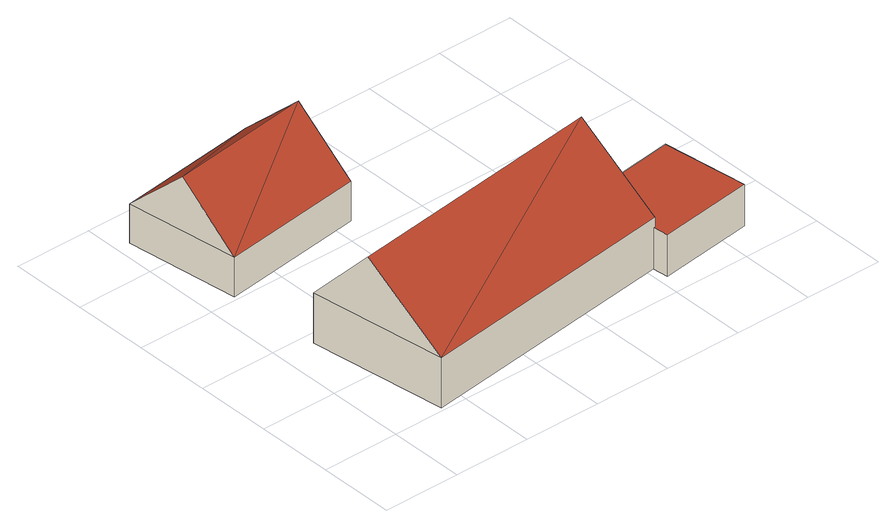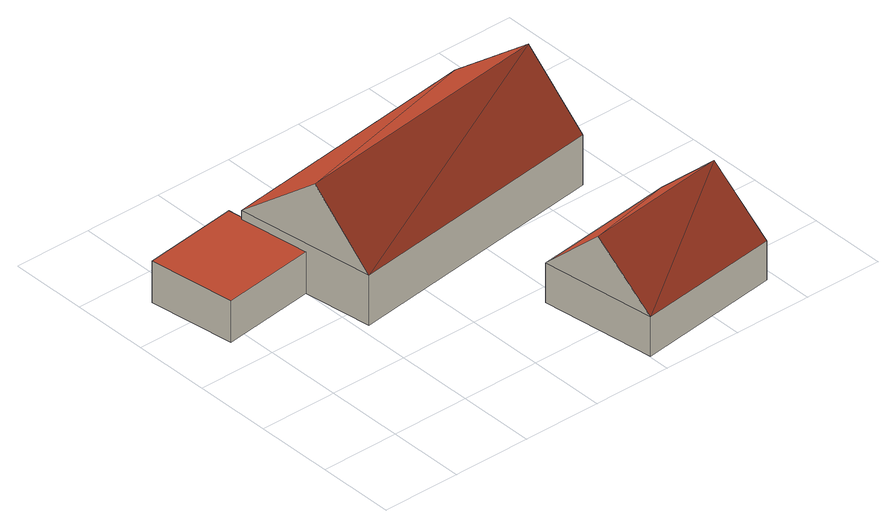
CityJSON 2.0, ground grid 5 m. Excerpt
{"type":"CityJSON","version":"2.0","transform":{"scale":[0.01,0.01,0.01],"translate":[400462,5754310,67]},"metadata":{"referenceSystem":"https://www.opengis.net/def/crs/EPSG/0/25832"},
"CityObjects":{
"building1":{"type":"Building","attributes":{"Gemeindeschluessel":"05515000","Geometrietyp2DReferenz":"3000","function":"31001_1000","roofType":"3100","measuredHeight":6.09},"address":[{"country":"Germany","locality":"Münster","thoroughfareNumber":"88","thoroughfareName":"Möselerhook"}],"geometry":[{"type":"Solid","lod":"2","boundaries":[[[[0,1,2,3]],[[4,5,1,0]],[[6,7,5,4]],[[3,2,7,6]],[[0,8,4]],[[6,9,3]],[[0,3,9]],[[9,8,0]],[[8,9,6]],[[6,4,8]],[[1,5,7,2]]]],"semantics":{"surfaces":[{"type":"WallSurface"},{"type":"RoofSurface"},{"type":"GroundSurface"}],"values":[[0,0,0,0,0,0,1,1,1,1,2]]}}]},
"building2":{"type":"Building","attributes":{"Gemeindeschluessel":"05515000","Geometrietyp2DReferenz":"3000","function":"31001_1000","roofType":"3100","measuredHeight":7.46},"address":[{"country":"Germany","locality":"Münster","thoroughfareNumber":"86","thoroughfareName":"Möselerhook"}],"geometry":[{"type":"Solid","lod":"2","boundaries":[[[[10,11,12,13]],[[14,15,11,10]],[[16,17,15,14]],[[13,12,17,16]],[[10,18,14]],[[16,19,13]],[[10,13,19]],[[19,18,10]],[[18,19,16]],[[16,14,18]],[[11,15,17,12]]]],"semantics":{"surfaces":[{"type":"WallSurface"},{"type":"RoofSurface"},{"type":"GroundSurface"}],"values":[[0,0,0,0,0,0,1,1,1,1,2]]}}]},
"building3":{"type":"Building","attributes":{"Gemeindeschluessel":"05515000","Geometrietyp2DReferenz":"3000","function":"31001_2460","roofType":"1000","measuredHeight":2.73},"geometry":[{"type":"Solid","lod":"2","boundaries":[[[[20,21,22,23]],[[24,25,21,20]],[[26,27,25,24]],[[28,29,27,26]],[[30,31,29,28]],[[23,22,31,30]],[[28,26,24,20,23,30]],[[21,25,27,29,31,22]]]],"semantics":{"surfaces":[{"type":"WallSurface"},{"type":"RoofSurface"},{"type":"GroundSurface"}],"values":[[0,0,0,0,0,0,1,2]]}}]}
},
"vertices":[
[174,1508,309],[174,1508,51],[1107,1628,51],[1107,1628,309],[78,2253,309],[78,2253,51],[1012,2373,309],[1012,2373,51],[126,1880,661],[1059,2000,661],
[344,18,364],[344,18,35],[2062,244,35],[2062,244,364],[225,923,364],[225,923,35],[1943,1149,364],[1943,1149,35],[276,538,781],[1993,764,781],
[2061,141,307],[2061,141,34],[2679,222,34],[2679,222,307],[2048,242,307],[2048,242,34],[2062,244,307],[2062,244,34],[2002,701,307],[2002,701,34],[2605,781,307],[2605,781,34]
]}
